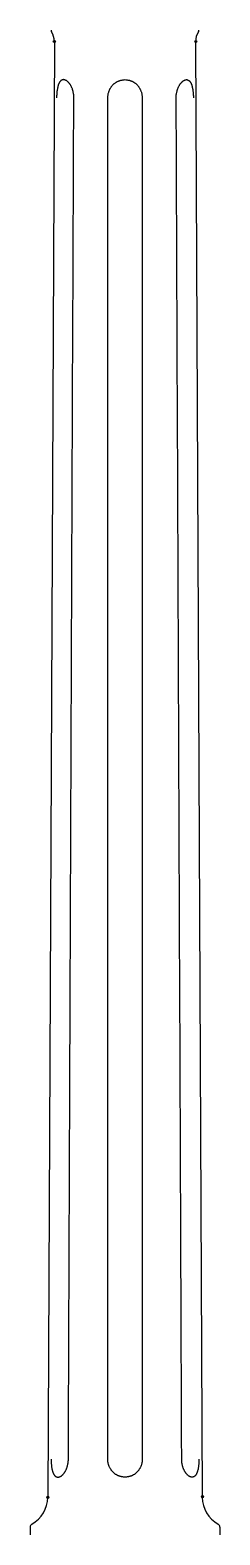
# Model space of a CAD drawing. Extents: x 0 to 225, y 0 to 465.
# Drawn here: x 85.4 to 101.9, y 130.6 to 261.5 of the extents above; entities that cross this region are included whole.
import ezdxf

# ---------------------------------------------------------------- set-up
doc = ezdxf.new("R2010")
doc.units = 0
doc.layers.add('LIVELLO_1', color=160, linetype='Continuous')

# ---------------------------------------------------------------- blocks, each defined once
blk = doc.blocks.new('AI9-BLK1')
at = {"layer": 'LIVELLO_1', "color": 7}
for p, q in [((-24.97, 28.02), (-25.55, -98.53)), ((-12.68, 28.02), (-12.1, -98.53)), ((-27.08, -101.12), (-27.08, -101.8)), ((-10.57, -101.12), (-10.57, -101.8))]:
    blk.add_line(p, q, dxfattribs=at)
blk.add_circle((-12.67, 28.02), 0.0888, dxfattribs=at)
for centre, major_axis, ratio in [((-24.97, 28.02), (0.0893, 0), 0.987543), ((-25.54, -98.54), (-0.0022, -0.0906), 0.97406), ((-12.09, -98.48), (0.0022, -0.0906), 0.97406)]:
    blk.add_ellipse(centre, major_axis=major_axis, ratio=ratio, dxfattribs=at)
for points in [[(-25.25, 29.01), (-25.25, 28.96), (-25.24, 28.9), (-25.21, 28.86)], [(-24.97, 28.02), (-24.97, 28.32), (-25.05, 28.61), (-25.21, 28.86)], [(-12.44, 28.86), (-12.6, 28.61), (-12.68, 28.32), (-12.68, 28.02)], [(-12.44, 28.86), (-12.41, 28.9), (-12.39, 28.96), (-12.39, 29.01)], [(-26.93, -100.87), (-26.08, -100.4), (-25.55, -99.51), (-25.55, -98.54)], [(-12.1, -98.54), (-12.1, -99.51), (-11.57, -100.4), (-10.72, -100.87)], [(-26.93, -100.87), (-27.02, -100.92), (-27.08, -101.02), (-27.08, -101.12)], [(-10.57, -101.12), (-10.57, -101.02), (-10.62, -100.92), (-10.72, -100.87)]]:
    blk.add_open_spline(points, degree=3, dxfattribs=at)
for points, knots in [([(-23.28, 23.13), (-23.28, 23.19), (-23.28, 23.25), (-23.28, 23.3), (-23.28, 23.36), (-23.29, 23.41), (-23.3, 23.46), (-23.3, 23.5), (-23.31, 23.55), (-23.32, 23.59), (-23.33, 23.62), (-23.34, 23.66), (-23.34, 23.7), (-23.35, 23.73), (-23.36, 23.75), (-23.37, 23.78), (-23.38, 23.81), (-23.38, 23.83), (-23.39, 23.86), (-23.4, 23.89), (-23.41, 23.92), (-23.42, 23.94), (-23.43, 23.97), (-23.44, 23.99), (-23.46, 24.02), (-23.47, 24.05), (-23.48, 24.07), (-23.49, 24.09), (-23.5, 24.13), (-23.52, 24.15), (-23.53, 24.17), (-23.54, 24.19), (-23.55, 24.22), (-23.57, 24.24), (-23.58, 24.26), (-23.6, 24.28), (-23.61, 24.3), (-23.62, 24.32), (-23.64, 24.34), (-23.65, 24.36), (-23.66, 24.38), (-23.68, 24.4), (-23.7, 24.41), (-23.71, 24.43), (-23.72, 24.44), (-23.73, 24.46), (-23.75, 24.47), (-23.76, 24.49), (-23.78, 24.5), (-23.79, 24.51), (-23.8, 24.53), (-23.82, 24.54), (-23.83, 24.55), (-23.85, 24.56), (-23.86, 24.57), (-23.87, 24.58), (-23.89, 24.59), (-23.9, 24.6), (-23.91, 24.61), (-23.93, 24.62), (-23.94, 24.63), (-23.96, 24.63), (-23.97, 24.64), (-23.98, 24.64), (-23.99, 24.65), (-24.01, 24.66), (-24.02, 24.66), (-24.04, 24.67), (-24.05, 24.67), (-24.06, 24.68), (-24.08, 24.68), (-24.09, 24.68), (-24.1, 24.69), (-24.11, 24.69), (-24.13, 24.69), (-24.14, 24.69), (-24.15, 24.7), (-24.16, 24.7), (-24.17, 24.7), (-24.17, 24.7), (-24.21, 24.7), (-24.21, 24.7), (-24.22, 24.69), (-24.23, 24.69), (-24.25, 24.69), (-24.26, 24.68), (-24.27, 24.68), (-24.28, 24.68), (-24.29, 24.67), (-24.3, 24.67), (-24.31, 24.66), (-24.33, 24.66), (-24.34, 24.65), (-24.35, 24.64), (-24.36, 24.64), (-24.37, 24.63), (-24.38, 24.63), (-24.39, 24.62), (-24.4, 24.61), (-24.41, 24.6), (-24.42, 24.59), (-24.43, 24.58), (-24.44, 24.57), (-24.45, 24.56), (-24.46, 24.55), (-24.47, 24.54), (-24.48, 24.53), (-24.49, 24.51), (-24.5, 24.51), (-24.51, 24.49), (-24.52, 24.47), (-24.53, 24.46), (-24.53, 24.44), (-24.55, 24.43), (-24.55, 24.41), (-24.56, 24.4), (-24.57, 24.38), (-24.58, 24.36), (-24.59, 24.34), (-24.6, 24.32), (-24.6, 24.3), (-24.61, 24.28), (-24.62, 24.26), (-24.63, 24.24), (-24.64, 24.22), (-24.64, 24.19), (-24.64, 24.17), (-24.65, 24.15), (-24.66, 24.13), (-24.67, 24.09), (-24.67, 24.07), (-24.68, 24.05), (-24.68, 24.02), (-24.69, 23.99), (-24.69, 23.97), (-24.7, 23.94), (-24.71, 23.92), (-24.71, 23.89), (-24.71, 23.86), (-24.72, 23.83), (-24.72, 23.81), (-24.73, 23.78), (-24.73, 23.75), (-24.74, 23.73), (-24.74, 23.7), (-24.74, 23.66), (-24.75, 23.62), (-24.75, 23.59), (-24.75, 23.54), (-24.76, 23.5), (-24.76, 23.46), (-24.76, 23.41), (-24.77, 23.36), (-24.77, 23.3), (-24.77, 23.25), (-24.77, 23.19), (-24.77, 23.13)], [0, 0, 0, 0, 1, 1, 1, 2, 2, 2, 3, 3, 3, 4, 4, 4, 5, 5, 5, 6, 6, 6, 7, 7, 7, 8, 8, 8, 9, 9, 9, 10, 10, 10, 11, 11, 11, 12, 12, 12, 13, 13, 13, 14, 14, 14, 15, 15, 15, 16, 16, 16, 17, 17, 17, 18, 18, 18, 19, 19, 19, 20, 20, 20, 21, 21, 21, 22, 22, 22, 23, 23, 23, 24, 24, 24, 25, 25, 25, 26, 26, 26, 27, 27, 27, 28, 28, 28, 29, 29, 29, 30, 30, 30, 31, 31, 31, 32, 32, 32, 33, 33, 33, 34, 34, 34, 35, 35, 35, 36, 36, 36, 37, 37, 37, 38, 38, 38, 39, 39, 39, 40, 40, 40, 41, 41, 41, 42, 42, 42, 43, 43, 43, 44, 44, 44, 45, 45, 45, 46, 46, 46, 47, 47, 47, 48, 48, 48, 49, 49, 49, 50, 50, 50, 51, 51, 51, 52, 52, 52, 52]), ([(-20.32, 23.13), (-20.32, 23.19), (-20.32, 23.24), (-20.31, 23.3), (-20.3, 23.34), (-20.3, 23.39), (-20.29, 23.44), (-20.28, 23.48), (-20.27, 23.52), (-20.26, 23.55), (-20.25, 23.59), (-20.24, 23.63), (-20.23, 23.66), (-20.22, 23.69), (-20.21, 23.72), (-20.2, 23.74), (-20.19, 23.76), (-20.18, 23.79), (-20.17, 23.82), (-20.16, 23.84), (-20.14, 23.87), (-20.13, 23.89), (-20.12, 23.92), (-20.1, 23.94), (-20.08, 23.97), (-20.07, 23.99), (-20.06, 24.02), (-20.04, 24.04), (-20.03, 24.06), (-20.01, 24.09), (-19.99, 24.11), (-19.97, 24.13), (-19.96, 24.16), (-19.94, 24.18), (-19.92, 24.2), (-19.9, 24.22), (-19.88, 24.24), (-19.86, 24.26), (-19.84, 24.28), (-19.82, 24.3), (-19.8, 24.32), (-19.78, 24.33), (-19.76, 24.36), (-19.74, 24.37), (-19.72, 24.39), (-19.7, 24.4), (-19.67, 24.42), (-19.65, 24.43), (-19.63, 24.45), (-19.61, 24.46), (-19.59, 24.48), (-19.57, 24.49), (-19.55, 24.51), (-19.52, 24.51), (-19.5, 24.53), (-19.48, 24.54), (-19.45, 24.55), (-19.43, 24.56), (-19.41, 24.57), (-19.39, 24.58), (-19.37, 24.59), (-19.35, 24.6), (-19.33, 24.6), (-19.31, 24.61), (-19.29, 24.62), (-19.27, 24.62), (-19.24, 24.63), (-19.22, 24.64), (-19.18, 24.65), (-19.16, 24.65), (-19.13, 24.66), (-19.1, 24.67), (-19.07, 24.67), (-19.03, 24.68), (-18.99, 24.69), (-18.95, 24.69), (-18.91, 24.7), (-18.86, 24.7), (-18.82, 24.7)], [0, 0, 0, 0, 1, 1, 1, 2, 2, 2, 3, 3, 3, 4, 4, 4, 5, 5, 5, 6, 6, 6, 7, 7, 7, 8, 8, 8, 9, 9, 9, 10, 10, 10, 11, 11, 11, 12, 12, 12, 13, 13, 13, 14, 14, 14, 15, 15, 15, 16, 16, 16, 17, 17, 17, 18, 18, 18, 19, 19, 19, 20, 20, 20, 21, 21, 21, 22, 22, 22, 23, 23, 23, 24, 24, 24, 25, 25, 25, 26, 26, 26, 26]), ([(-18.82, 24.7), (-18.78, 24.7), (-18.74, 24.7), (-18.7, 24.69), (-18.66, 24.69), (-18.62, 24.68), (-18.58, 24.67), (-18.55, 24.67), (-18.52, 24.66), (-18.49, 24.65), (-18.46, 24.65), (-18.43, 24.64), (-18.4, 24.63), (-18.38, 24.63), (-18.36, 24.62), (-18.34, 24.61), (-18.32, 24.6), (-18.3, 24.6), (-18.28, 24.59), (-18.26, 24.58), (-18.23, 24.57), (-18.21, 24.56), (-18.19, 24.55), (-18.17, 24.54), (-18.15, 24.53), (-18.13, 24.51), (-18.1, 24.51), (-18.08, 24.49), (-18.06, 24.48), (-18.04, 24.46), (-18.02, 24.45), (-18, 24.43), (-17.97, 24.42), (-17.95, 24.41), (-17.93, 24.39), (-17.91, 24.37), (-17.89, 24.36), (-17.87, 24.34), (-17.85, 24.32), (-17.83, 24.3), (-17.81, 24.28), (-17.79, 24.26), (-17.77, 24.24), (-17.75, 24.22), (-17.73, 24.2), (-17.71, 24.18), (-17.69, 24.16), (-17.68, 24.13), (-17.66, 24.11), (-17.64, 24.09), (-17.62, 24.07), (-17.61, 24.04), (-17.59, 24.02), (-17.57, 23.99), (-17.56, 23.97), (-17.55, 23.94), (-17.53, 23.92), (-17.52, 23.89), (-17.5, 23.87), (-17.49, 23.84), (-17.48, 23.82), (-17.47, 23.79), (-17.46, 23.76), (-17.45, 23.74), (-17.44, 23.72), (-17.43, 23.69), (-17.42, 23.66), (-17.4, 23.63), (-17.4, 23.59), (-17.39, 23.55), (-17.38, 23.52), (-17.36, 23.48), (-17.36, 23.44), (-17.35, 23.39), (-17.34, 23.34), (-17.34, 23.3), (-17.33, 23.24), (-17.33, 23.19), (-17.33, 23.13)], [0, 0, 0, 0, 1, 1, 1, 2, 2, 2, 3, 3, 3, 4, 4, 4, 5, 5, 5, 6, 6, 6, 7, 7, 7, 8, 8, 8, 9, 9, 9, 10, 10, 10, 11, 11, 11, 12, 12, 12, 13, 13, 13, 14, 14, 14, 15, 15, 15, 16, 16, 16, 17, 17, 17, 18, 18, 18, 19, 19, 19, 20, 20, 20, 21, 21, 21, 22, 22, 22, 23, 23, 23, 24, 24, 24, 25, 25, 25, 26, 26, 26, 26]), ([(-14.37, 23.13), (-14.37, 23.19), (-14.37, 23.25), (-14.37, 23.31), (-14.36, 23.36), (-14.36, 23.41), (-14.35, 23.47), (-14.34, 23.5), (-14.34, 23.55), (-14.33, 23.59), (-14.32, 23.62), (-14.31, 23.66), (-14.3, 23.7), (-14.29, 23.73), (-14.29, 23.76), (-14.28, 23.78), (-14.27, 23.81), (-14.26, 23.84), (-14.26, 23.86), (-14.24, 23.89), (-14.23, 23.92), (-14.22, 23.94), (-14.21, 23.97), (-14.2, 24), (-14.19, 24.02), (-14.18, 24.05), (-14.17, 24.07), (-14.16, 24.09), (-14.14, 24.13), (-14.13, 24.15), (-14.12, 24.17), (-14.1, 24.19), (-14.09, 24.22), (-14.08, 24.24), (-14.06, 24.26), (-14.05, 24.28), (-14.04, 24.3), (-14.02, 24.32), (-14.01, 24.34), (-14, 24.36), (-13.98, 24.38), (-13.97, 24.4), (-13.95, 24.41), (-13.94, 24.43), (-13.93, 24.44), (-13.91, 24.46), (-13.9, 24.47), (-13.88, 24.49), (-13.87, 24.5), (-13.86, 24.51), (-13.84, 24.53), (-13.83, 24.54), (-13.81, 24.55), (-13.8, 24.56), (-13.79, 24.57), (-13.77, 24.58), (-13.76, 24.59), (-13.74, 24.6), (-13.73, 24.61), (-13.72, 24.62), (-13.71, 24.63), (-13.69, 24.63), (-13.68, 24.64), (-13.67, 24.64), (-13.65, 24.65), (-13.64, 24.66), (-13.63, 24.66), (-13.61, 24.67), (-13.6, 24.67), (-13.59, 24.68), (-13.58, 24.68), (-13.56, 24.68), (-13.55, 24.69), (-13.54, 24.69), (-13.52, 24.69), (-13.51, 24.69), (-13.5, 24.7), (-13.49, 24.7), (-13.47, 24.7), (-13.47, 24.7), (-13.44, 24.7), (-13.44, 24.7), (-13.42, 24.69), (-13.41, 24.69), (-13.4, 24.69), (-13.39, 24.68), (-13.38, 24.68), (-13.36, 24.68), (-13.35, 24.67), (-13.34, 24.67), (-13.33, 24.66), (-13.32, 24.66), (-13.31, 24.65), (-13.3, 24.64), (-13.29, 24.64), (-13.27, 24.63), (-13.27, 24.63), (-13.25, 24.62), (-13.24, 24.61), (-13.24, 24.6), (-13.23, 24.59), (-13.22, 24.58), (-13.2, 24.57), (-13.19, 24.56), (-13.18, 24.55), (-13.17, 24.54), (-13.17, 24.53), (-13.16, 24.51), (-13.15, 24.5), (-13.14, 24.49), (-13.13, 24.47), (-13.12, 24.46), (-13.11, 24.44), (-13.1, 24.43), (-13.09, 24.41), (-13.08, 24.4), (-13.08, 24.38), (-13.07, 24.36), (-13.06, 24.34), (-13.05, 24.32), (-13.04, 24.3), (-13.03, 24.28), (-13.03, 24.26), (-13.02, 24.24), (-13.01, 24.22), (-13.01, 24.19), (-13, 24.17), (-12.99, 24.15), (-12.99, 24.13), (-12.98, 24.09), (-12.98, 24.07), (-12.97, 24.05), (-12.97, 24.02), (-12.96, 23.99), (-12.95, 23.97), (-12.95, 23.94), (-12.94, 23.91), (-12.94, 23.89), (-12.93, 23.86), (-12.93, 23.83), (-12.92, 23.81), (-12.92, 23.78), (-12.91, 23.75), (-12.91, 23.73), (-12.91, 23.7), (-12.91, 23.66), (-12.9, 23.62), (-12.9, 23.59), (-12.89, 23.54), (-12.89, 23.5), (-12.89, 23.46), (-12.89, 23.41), (-12.88, 23.36), (-12.88, 23.3), (-12.88, 23.25), (-12.88, 23.19), (-12.87, 23.13)], [0, 0, 0, 0, 1, 1, 1, 2, 2, 2, 3, 3, 3, 4, 4, 4, 5, 5, 5, 6, 6, 6, 7, 7, 7, 8, 8, 8, 9, 9, 9, 10, 10, 10, 11, 11, 11, 12, 12, 12, 13, 13, 13, 14, 14, 14, 15, 15, 15, 16, 16, 16, 17, 17, 17, 18, 18, 18, 19, 19, 19, 20, 20, 20, 21, 21, 21, 22, 22, 22, 23, 23, 23, 24, 24, 24, 25, 25, 25, 26, 26, 26, 27, 27, 27, 28, 28, 28, 29, 29, 29, 30, 30, 30, 31, 31, 31, 32, 32, 32, 33, 33, 33, 34, 34, 34, 35, 35, 35, 36, 36, 36, 37, 37, 37, 38, 38, 38, 39, 39, 39, 40, 40, 40, 41, 41, 41, 42, 42, 42, 43, 43, 43, 44, 44, 44, 45, 45, 45, 46, 46, 46, 47, 47, 47, 48, 48, 48, 49, 49, 49, 50, 50, 50, 51, 51, 51, 52, 52, 52, 52]), ([(-23.75, -95.22), (-23.67, -75.49), (-23.6, -55.77), (-23.52, -36.05), (-23.44, -16.32), (-23.36, 3.41), (-23.28, 23.13)], [0, 0, 0, 0, 1, 1, 1, 2, 2, 2, 2]), ([(-20.32, -95.22), (-20.32, -95.22), (-20.32, -36.05), (-20.32, -36.05), (-20.32, -16.32), (-20.32, 3.41), (-20.32, 23.13)], [0, 0, 0, 0, 1, 1, 1, 2, 2, 2, 2]), ([(-17.33, 23.13), (-17.33, 3.41), (-17.33, -16.32), (-17.33, -36.05), (-17.33, -55.77), (-17.33, -75.49), (-17.32, -95.22)], [0, 0, 0, 0, 1, 1, 1, 2, 2, 2, 2]), ([(-13.89, -95.22), (-13.97, -75.49), (-14.05, -55.77), (-14.13, -36.05), (-14.21, -16.32), (-14.29, 3.41), (-14.37, 23.13)], [0, 0, 0, 0, 1, 1, 1, 2, 2, 2, 2]), ([(-25.25, -95.22), (-25.25, -95.28), (-25.25, -95.33), (-25.25, -95.4), (-25.25, -95.45), (-25.25, -95.5), (-25.24, -95.55), (-25.24, -95.59), (-25.24, -95.63), (-25.23, -95.68), (-25.23, -95.72), (-25.23, -95.75), (-25.22, -95.79), (-25.22, -95.82), (-25.22, -95.85), (-25.21, -95.87), (-25.21, -95.9), (-25.2, -95.93), (-25.2, -95.96), (-25.2, -95.98), (-25.19, -96.01), (-25.19, -96.04), (-25.18, -96.07), (-25.18, -96.09), (-25.17, -96.12), (-25.17, -96.14), (-25.16, -96.17), (-25.15, -96.19), (-25.14, -96.21), (-25.14, -96.24), (-25.13, -96.26), (-25.12, -96.28), (-25.12, -96.3), (-25.11, -96.32), (-25.11, -96.35), (-25.09, -96.37), (-25.09, -96.39), (-25.08, -96.41), (-25.07, -96.43), (-25.07, -96.45), (-25.06, -96.46), (-25.05, -96.48), (-25.04, -96.5), (-25.03, -96.51), (-25.02, -96.53), (-25.01, -96.54), (-25.01, -96.56), (-25, -96.57), (-24.99, -96.58), (-24.97, -96.6), (-24.97, -96.61), (-24.96, -96.62), (-24.94, -96.64), (-24.94, -96.65), (-24.93, -96.66), (-24.92, -96.67), (-24.91, -96.68), (-24.9, -96.69), (-24.88, -96.69), (-24.88, -96.7), (-24.86, -96.72), (-24.85, -96.72), (-24.84, -96.73), (-24.83, -96.73), (-24.82, -96.74), (-24.81, -96.75), (-24.8, -96.75), (-24.79, -96.76), (-24.77, -96.76), (-24.76, -96.76), (-24.75, -96.77), (-24.74, -96.77), (-24.73, -96.77), (-24.71, -96.77), (-24.7, -96.78), (-24.69, -96.78), (-24.68, -96.78), (-24.67, -96.78), (-24.65, -96.78), (-24.64, -96.78), (-24.63, -96.78), (-24.62, -96.78), (-24.6, -96.78), (-24.59, -96.77), (-24.58, -96.77), (-24.56, -96.77), (-24.55, -96.77), (-24.53, -96.76), (-24.53, -96.76), (-24.51, -96.76), (-24.5, -96.75), (-24.49, -96.75), (-24.47, -96.74), (-24.46, -96.73), (-24.44, -96.73), (-24.43, -96.72), (-24.42, -96.71), (-24.41, -96.7), (-24.39, -96.69), (-24.38, -96.69), (-24.36, -96.68), (-24.35, -96.67), (-24.33, -96.66), (-24.32, -96.64), (-24.31, -96.64), (-24.3, -96.62), (-24.28, -96.61), (-24.27, -96.6), (-24.25, -96.58), (-24.24, -96.57), (-24.22, -96.56), (-24.21, -96.54), (-24.2, -96.53), (-24.18, -96.51), (-24.17, -96.49), (-24.15, -96.48), (-24.14, -96.46), (-24.13, -96.45), (-24.12, -96.42), (-24.1, -96.4), (-24.09, -96.39), (-24.08, -96.37), (-24.06, -96.35), (-24.05, -96.32), (-24.03, -96.3), (-24.02, -96.28), (-24.01, -96.26), (-23.99, -96.24), (-23.98, -96.21), (-23.97, -96.19), (-23.96, -96.17), (-23.95, -96.14), (-23.94, -96.11), (-23.92, -96.09), (-23.91, -96.07), (-23.9, -96.04), (-23.89, -96.01), (-23.89, -95.98), (-23.87, -95.96), (-23.86, -95.93), (-23.86, -95.9), (-23.85, -95.87), (-23.84, -95.85), (-23.83, -95.82), (-23.83, -95.79), (-23.82, -95.75), (-23.81, -95.72), (-23.8, -95.68), (-23.79, -95.63), (-23.78, -95.59), (-23.78, -95.55), (-23.77, -95.5), (-23.77, -95.45), (-23.76, -95.4), (-23.75, -95.33), (-23.75, -95.28), (-23.75, -95.22)], [0, 0, 0, 0, 1, 1, 1, 2, 2, 2, 3, 3, 3, 4, 4, 4, 5, 5, 5, 6, 6, 6, 7, 7, 7, 8, 8, 8, 9, 9, 9, 10, 10, 10, 11, 11, 11, 12, 12, 12, 13, 13, 13, 14, 14, 14, 15, 15, 15, 16, 16, 16, 17, 17, 17, 18, 18, 18, 19, 19, 19, 20, 20, 20, 21, 21, 21, 22, 22, 22, 23, 23, 23, 24, 24, 24, 25, 25, 25, 26, 26, 26, 27, 27, 27, 28, 28, 28, 29, 29, 29, 30, 30, 30, 31, 31, 31, 32, 32, 32, 33, 33, 33, 34, 34, 34, 35, 35, 35, 36, 36, 36, 37, 37, 37, 38, 38, 38, 39, 39, 39, 40, 40, 40, 41, 41, 41, 42, 42, 42, 43, 43, 43, 44, 44, 44, 45, 45, 45, 46, 46, 46, 47, 47, 47, 48, 48, 48, 49, 49, 49, 50, 50, 50, 51, 51, 51, 52, 52, 52, 52]), ([(-18.82, -96.78), (-18.86, -96.78), (-18.91, -96.78), (-18.95, -96.77), (-18.99, -96.77), (-19.03, -96.77), (-19.07, -96.76), (-19.1, -96.76), (-19.13, -96.75), (-19.16, -96.74), (-19.19, -96.73), (-19.22, -96.73), (-19.25, -96.72), (-19.27, -96.71), (-19.29, -96.7), (-19.31, -96.7), (-19.33, -96.69), (-19.36, -96.68), (-19.37, -96.68), (-19.4, -96.67), (-19.42, -96.65), (-19.44, -96.64), (-19.46, -96.64), (-19.48, -96.63), (-19.5, -96.61), (-19.53, -96.6), (-19.55, -96.59), (-19.57, -96.58), (-19.59, -96.56), (-19.61, -96.55), (-19.64, -96.54), (-19.66, -96.52), (-19.68, -96.51), (-19.7, -96.49), (-19.72, -96.48), (-19.74, -96.46), (-19.76, -96.45), (-19.78, -96.43), (-19.8, -96.41), (-19.82, -96.39), (-19.84, -96.37), (-19.86, -96.35), (-19.88, -96.33), (-19.9, -96.31), (-19.92, -96.29), (-19.94, -96.27), (-19.96, -96.25), (-19.97, -96.23), (-19.99, -96.2), (-20.01, -96.18), (-20.03, -96.16), (-20.04, -96.13), (-20.06, -96.11), (-20.07, -96.08), (-20.09, -96.07), (-20.11, -96.04), (-20.12, -96.01), (-20.14, -95.98), (-20.15, -95.96), (-20.16, -95.93), (-20.18, -95.91), (-20.18, -95.88), (-20.2, -95.86), (-20.21, -95.83), (-20.22, -95.81), (-20.22, -95.78), (-20.23, -95.75), (-20.25, -95.72), (-20.26, -95.68), (-20.27, -95.64), (-20.28, -95.61), (-20.29, -95.57), (-20.29, -95.53), (-20.3, -95.49), (-20.31, -95.43), (-20.32, -95.39), (-20.32, -95.33), (-20.32, -95.28), (-20.32, -95.22)], [0, 0, 0, 0, 1, 1, 1, 2, 2, 2, 3, 3, 3, 4, 4, 4, 5, 5, 5, 6, 6, 6, 7, 7, 7, 8, 8, 8, 9, 9, 9, 10, 10, 10, 11, 11, 11, 12, 12, 12, 13, 13, 13, 14, 14, 14, 15, 15, 15, 16, 16, 16, 17, 17, 17, 18, 18, 18, 19, 19, 19, 20, 20, 20, 21, 21, 21, 22, 22, 22, 23, 23, 23, 24, 24, 24, 25, 25, 25, 26, 26, 26, 26]), ([(-17.32, -95.22), (-17.33, -95.28), (-17.33, -95.33), (-17.33, -95.39), (-17.34, -95.43), (-17.34, -95.49), (-17.36, -95.53), (-17.36, -95.57), (-17.37, -95.61), (-17.38, -95.65), (-17.39, -95.68), (-17.4, -95.72), (-17.41, -95.76), (-17.42, -95.78), (-17.43, -95.81), (-17.44, -95.83), (-17.45, -95.86), (-17.46, -95.88), (-17.47, -95.91), (-17.49, -95.93), (-17.5, -95.96), (-17.51, -95.99), (-17.53, -96.01), (-17.54, -96.04), (-17.55, -96.07), (-17.57, -96.09), (-17.59, -96.11), (-17.61, -96.14), (-17.62, -96.16), (-17.64, -96.18), (-17.66, -96.2), (-17.67, -96.23), (-17.69, -96.25), (-17.71, -96.27), (-17.73, -96.29), (-17.75, -96.31), (-17.77, -96.34), (-17.79, -96.35), (-17.81, -96.37), (-17.83, -96.39), (-17.85, -96.41), (-17.87, -96.43), (-17.88, -96.45), (-17.91, -96.46), (-17.93, -96.48), (-17.95, -96.49), (-17.97, -96.51), (-17.99, -96.52), (-18.01, -96.54), (-18.03, -96.55), (-18.05, -96.56), (-18.08, -96.58), (-18.1, -96.59), (-18.12, -96.6), (-18.14, -96.61), (-18.16, -96.63), (-18.19, -96.64), (-18.21, -96.64), (-18.23, -96.65), (-18.25, -96.67), (-18.27, -96.68), (-18.29, -96.68), (-18.31, -96.69), (-18.33, -96.7), (-18.36, -96.7), (-18.38, -96.71), (-18.4, -96.72), (-18.43, -96.73), (-18.45, -96.73), (-18.49, -96.74), (-18.51, -96.75), (-18.55, -96.76), (-18.58, -96.76), (-18.62, -96.77), (-18.66, -96.77), (-18.7, -96.77), (-18.74, -96.78), (-18.78, -96.78), (-18.82, -96.78)], [0, 0, 0, 0, 1, 1, 1, 2, 2, 2, 3, 3, 3, 4, 4, 4, 5, 5, 5, 6, 6, 6, 7, 7, 7, 8, 8, 8, 9, 9, 9, 10, 10, 10, 11, 11, 11, 12, 12, 12, 13, 13, 13, 14, 14, 14, 15, 15, 15, 16, 16, 16, 17, 17, 17, 18, 18, 18, 19, 19, 19, 20, 20, 20, 21, 21, 21, 22, 22, 22, 23, 23, 23, 24, 24, 24, 25, 25, 25, 26, 26, 26, 26]), ([(-12.39, -95.22), (-12.39, -95.28), (-12.39, -95.33), (-12.4, -95.4), (-12.4, -95.45), (-12.4, -95.5), (-12.4, -95.55), (-12.4, -95.59), (-12.41, -95.63), (-12.41, -95.68), (-12.42, -95.72), (-12.42, -95.75), (-12.42, -95.79), (-12.43, -95.82), (-12.43, -95.85), (-12.43, -95.87), (-12.44, -95.9), (-12.44, -95.93), (-12.45, -95.96), (-12.45, -95.98), (-12.45, -96.01), (-12.46, -96.03), (-12.46, -96.06), (-12.47, -96.09), (-12.47, -96.11), (-12.48, -96.14), (-12.49, -96.17), (-12.49, -96.19), (-12.5, -96.21), (-12.51, -96.24), (-12.51, -96.26), (-12.52, -96.28), (-12.53, -96.3), (-12.54, -96.32), (-12.54, -96.35), (-12.55, -96.37), (-12.56, -96.39), (-12.56, -96.4), (-12.57, -96.43), (-12.58, -96.45), (-12.59, -96.46), (-12.6, -96.48), (-12.61, -96.5), (-12.61, -96.51), (-12.62, -96.53), (-12.64, -96.54), (-12.64, -96.56), (-12.65, -96.57), (-12.66, -96.58), (-12.67, -96.6), (-12.68, -96.61), (-12.69, -96.62), (-12.7, -96.64), (-12.71, -96.65), (-12.72, -96.66), (-12.73, -96.67), (-12.74, -96.68), (-12.75, -96.69), (-12.76, -96.69), (-12.77, -96.7), (-12.78, -96.72), (-12.79, -96.72), (-12.8, -96.73), (-12.82, -96.73), (-12.83, -96.74), (-12.84, -96.75), (-12.85, -96.75), (-12.86, -96.76), (-12.87, -96.76), (-12.88, -96.76), (-12.9, -96.77), (-12.91, -96.77), (-12.92, -96.77), (-12.93, -96.77), (-12.94, -96.78), (-12.96, -96.78), (-12.97, -96.78), (-12.98, -96.78), (-12.99, -96.78), (-13.01, -96.78), (-13.02, -96.78), (-13.03, -96.78), (-13.05, -96.78), (-13.06, -96.77), (-13.07, -96.77), (-13.08, -96.77), (-13.09, -96.77), (-13.11, -96.76), (-13.12, -96.76), (-13.13, -96.76), (-13.15, -96.75), (-13.16, -96.75), (-13.17, -96.74), (-13.19, -96.73), (-13.2, -96.73), (-13.22, -96.72), (-13.23, -96.71), (-13.24, -96.7), (-13.25, -96.69), (-13.27, -96.69), (-13.29, -96.68), (-13.3, -96.67), (-13.31, -96.66), (-13.32, -96.65), (-13.34, -96.64), (-13.35, -96.62), (-13.37, -96.61), (-13.38, -96.6), (-13.39, -96.58), (-13.41, -96.57), (-13.42, -96.56), (-13.43, -96.54), (-13.45, -96.53), (-13.46, -96.51), (-13.48, -96.5), (-13.49, -96.48), (-13.5, -96.46), (-13.52, -96.45), (-13.53, -96.42), (-13.55, -96.4), (-13.56, -96.39), (-13.57, -96.37), (-13.59, -96.35), (-13.6, -96.32), (-13.61, -96.3), (-13.63, -96.28), (-13.64, -96.26), (-13.65, -96.24), (-13.66, -96.21), (-13.67, -96.19), (-13.69, -96.17), (-13.69, -96.14), (-13.71, -96.11), (-13.72, -96.09), (-13.73, -96.07), (-13.74, -96.04), (-13.75, -96.01), (-13.76, -95.98), (-13.77, -95.96), (-13.78, -95.93), (-13.79, -95.9), (-13.8, -95.87), (-13.81, -95.85), (-13.81, -95.82), (-13.82, -95.79), (-13.83, -95.75), (-13.84, -95.72), (-13.85, -95.68), (-13.86, -95.63), (-13.86, -95.59), (-13.87, -95.55), (-13.88, -95.5), (-13.88, -95.45), (-13.89, -95.4), (-13.89, -95.33), (-13.89, -95.28), (-13.89, -95.22)], [0, 0, 0, 0, 1, 1, 1, 2, 2, 2, 3, 3, 3, 4, 4, 4, 5, 5, 5, 6, 6, 6, 7, 7, 7, 8, 8, 8, 9, 9, 9, 10, 10, 10, 11, 11, 11, 12, 12, 12, 13, 13, 13, 14, 14, 14, 15, 15, 15, 16, 16, 16, 17, 17, 17, 18, 18, 18, 19, 19, 19, 20, 20, 20, 21, 21, 21, 22, 22, 22, 23, 23, 23, 24, 24, 24, 25, 25, 25, 26, 26, 26, 27, 27, 27, 28, 28, 28, 29, 29, 29, 30, 30, 30, 31, 31, 31, 32, 32, 32, 33, 33, 33, 34, 34, 34, 35, 35, 35, 36, 36, 36, 37, 37, 37, 38, 38, 38, 39, 39, 39, 40, 40, 40, 41, 41, 41, 42, 42, 42, 43, 43, 43, 44, 44, 44, 45, 45, 45, 46, 46, 46, 47, 47, 47, 48, 48, 48, 49, 49, 49, 50, 50, 50, 51, 51, 51, 52, 52, 52, 52])]:
    blk.add_open_spline(points, degree=3, knots=knots, dxfattribs=at)

msp = doc.modelspace()

# ---------------------------------------------------------------- block references
at = {"layer": 'LIVELLO_1', "color": 7}
msp.add_blockref('AI9-BLK1', (112.48564, 232.449377), dxfattribs=at)

doc.saveas('drawing.dxf')
